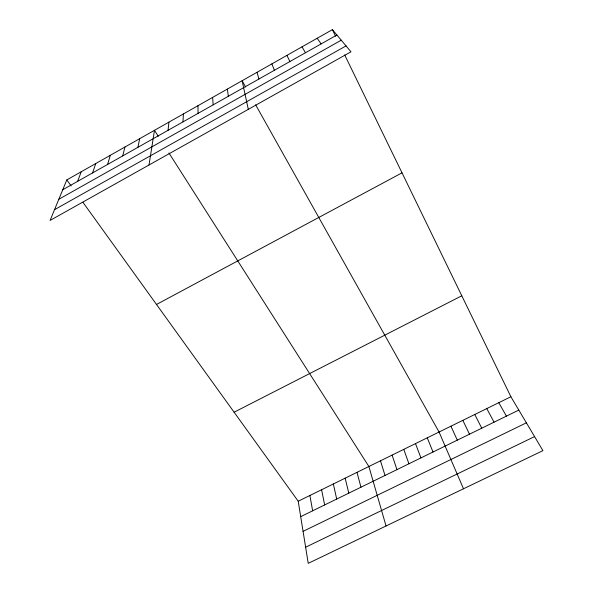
<?xml version="1.0" encoding="UTF-8"?>
<svg xmlns="http://www.w3.org/2000/svg" width="593" height="593" viewBox="0 0 593 593"><rect width="100%" height="100%" fill="white"/><g stroke="black" fill="none" stroke-linecap="round" stroke-linejoin="round"><path stroke-width="0.89" d="M183 121.869L183.407 113.945M168.041 130.319L168.909 122.143M149.013 164.995L154.476 130.312L158.279 136.279M137.887 147.338L139.681 138.68M122.707 155.907L124.96 147.005M107.6 164.431L110.313 155.292M92.575 172.919L95.74 163.542M77.616 181.354L81.241 171.748M66.809 179.909L50.079 220.44L350.982 51.806L332.399 29.65L66.809 179.909L71.13 185.913M62.747 189.753L336.891 35.009M58.818 199.27L341.249 40.205M54.519 209.685L346.03 45.906M156.515 304.468L402.017 172.837M234.109 412.209L461.791 295.781M298.212 501.226L510.884 396.747L542.921 450.636L308.234 563.35L298.212 501.226L82.894 202.243M300.703 516.644L518.816 410.082M303.067 531.35L526.391 422.831M305.625 547.213L534.575 436.604M317.159 38.271L321.147 43.897M168.931 152.979L368.89 466.506L386.043 525.976M302.007 46.847L305.477 52.74M498.802 402.684L506.407 416.145M245.628 86.978L242.122 80.722L248.304 109.349M255.613 104.783L439.072 432.023L463.496 488.78M486.764 408.592L494.058 422.179M474.771 414.485L481.753 428.19M332.399 29.65L335.586 36.21M344.659 54.875L510.884 396.747M286.923 55.379L289.895 61.531M462.829 420.355L469.493 434.18M450.932 426.204L457.285 440.139M427.264 437.827L433.009 451.999M271.913 63.866L274.389 70.285M415.5 443.608L420.941 457.9M403.781 449.361L408.925 463.77M392.106 455.098L396.947 469.619M380.476 460.813L385.02 475.445M256.984 72.316L258.963 78.995M356.993 472.347L360.952 487.209M345.148 478.166L348.803 493.139M333.348 483.97L336.705 499.054M321.591 489.744L324.66 504.94M309.88 495.496L312.652 510.803M227.334 89.091L228.349 96.274M212.62 97.415L213.154 104.85M197.98 105.702L198.04 113.382"/></g></svg>
